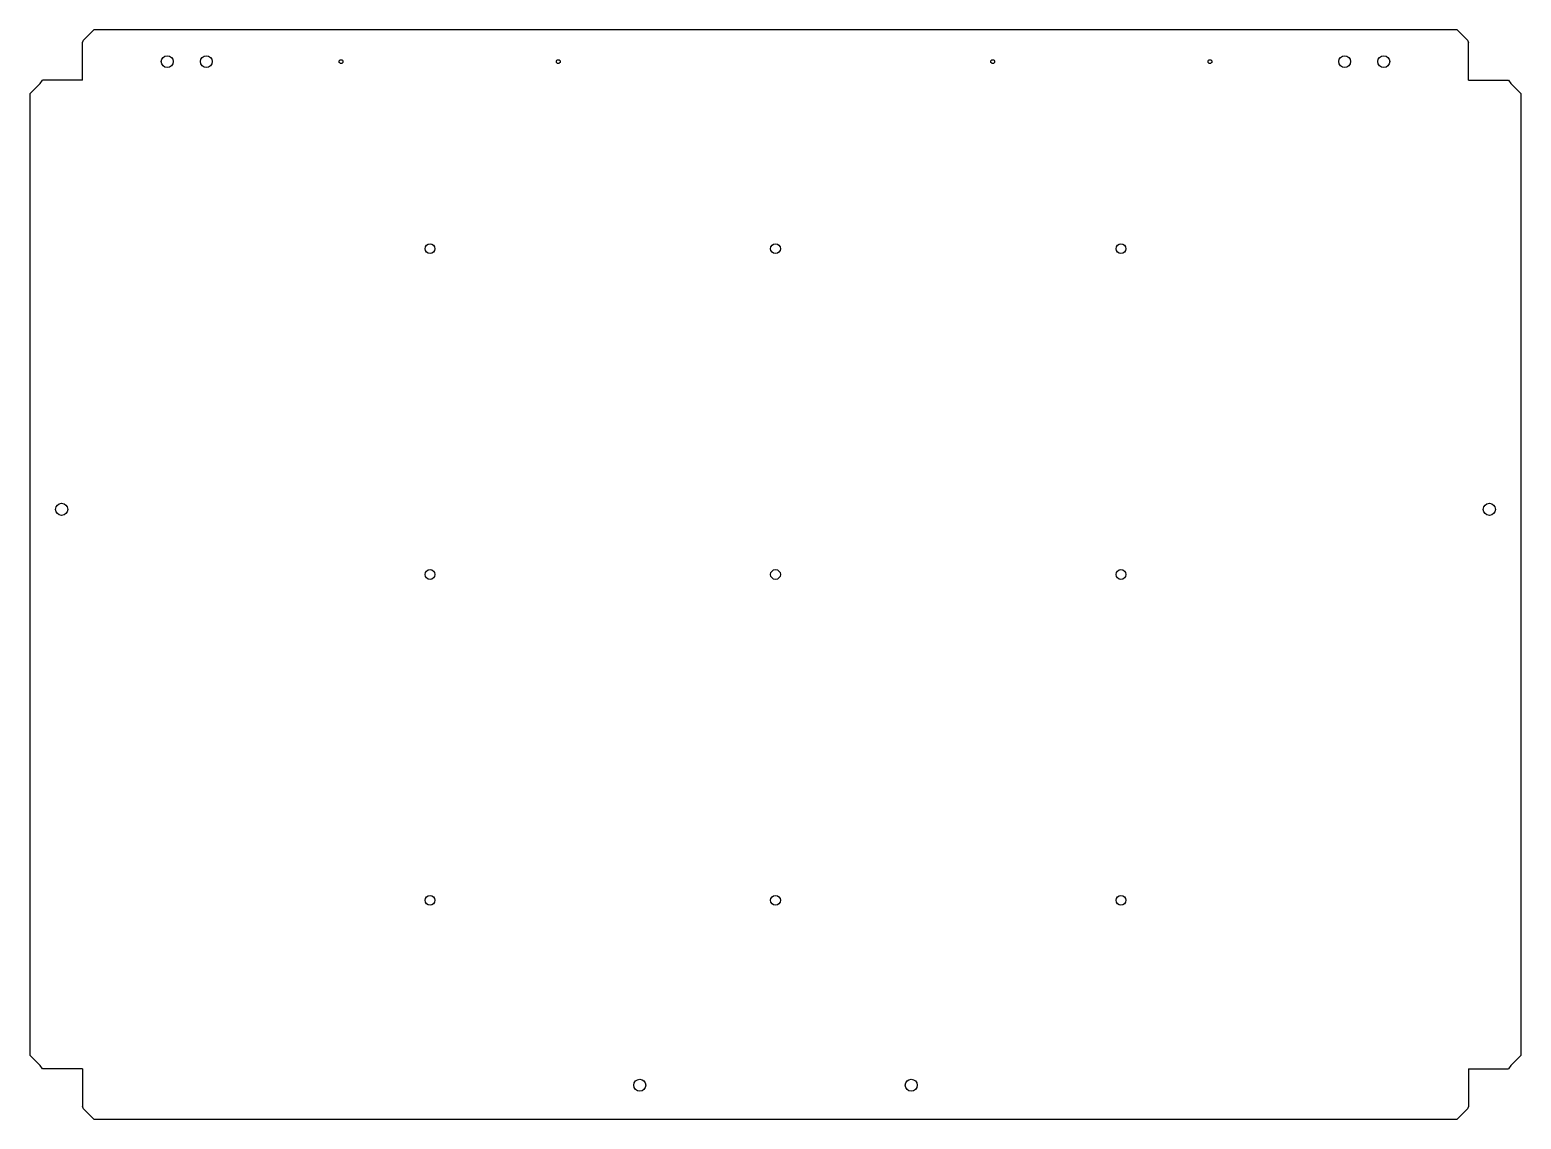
# Model space of a CAD drawing. Header units: millimetres. Extents: x -46 to 1326, y -46 to 956.
import ezdxf

# ---------------------------------------------------------------- set-up
doc = ezdxf.new("R2010")
doc.units = ezdxf.units.MM

msp = doc.modelspace()

# ---------------------------------------------------------------- linework, layer by layer
at = {"color": 7, "linetype": 'Continuous', "lineweight": 25}
for p, q in [((2.9, 947), (12.4, 956.5)), ((1267.6, 956.5), (12.4, 956.5)), ((1277.1, 947), (1267.6, 956.5)), ((2, 944.8), (2.9, 947)), ((2, 910), (2, 944.8)), ((1277.1, 947), (1278, 944.8)), ((1278, 910), (1278, 944.8)), ((-37, 907.1), (-46.5, 897.6)), ((-37, 907.1), (-34.8, 910)), ((2, 910), (-34.8, 910)), ((1278, 910), (1314.8, 910)), ((1314.8, 910), (1317, 907.1)), ((1317, 907.1), (1326.5, 897.6)), ((-46.5, 897.6), (-46.5, 12.4)), ((1326.5, 12.4), (1326.5, 897.6)), ((-37, 2.9), (-46.5, 12.4)), ((-34.8, 0), (-37, 2.9)), ((2, 0), (-34.8, 0)), ((2, 0), (2, -34.8)), ((1278, 0), (1314.8, 0)), ((1278, 0), (1278, -34.8)), ((1317, 2.9), (1314.8, 0)), ((1317, 2.9), (1326.5, 12.4)), ((2.9, -37), (2, -34.8)), ((2.9, -37), (12.4, -46.5)), ((1277.1, -37), (1267.6, -46.5)), ((1278, -34.8), (1277.1, -37)), ((12.4, -46.5), (1267.6, -46.5))]:
    msp.add_line(p, q, dxfattribs=at)
for centre, radius in [((80, 927.2), 5.5), ((116, 927.2), 5.5), ((240, 927.2), 1.75), ((440, 927.2), 1.75), ((840, 927.2), 1.75), ((1040, 927.2), 1.75), ((1164, 927.2), 5.5), ((1200, 927.2), 5.5), ((322, 755), 4.5), ((640, 755), 4.5), ((958, 755), 4.5), ((-17.2, 515), 5.59), ((1297.2, 515), 5.59), ((322, 455), 4.5), ((640, 455), 4.5), ((958, 455), 4.5), ((322, 155), 4.5), ((640, 155), 4.5), ((958, 155), 4.5), ((515, -15.2), 5.5), ((765, -15.2), 5.5)]:
    msp.add_circle(centre, radius, dxfattribs=at)

doc.saveas('drawing.dxf')
